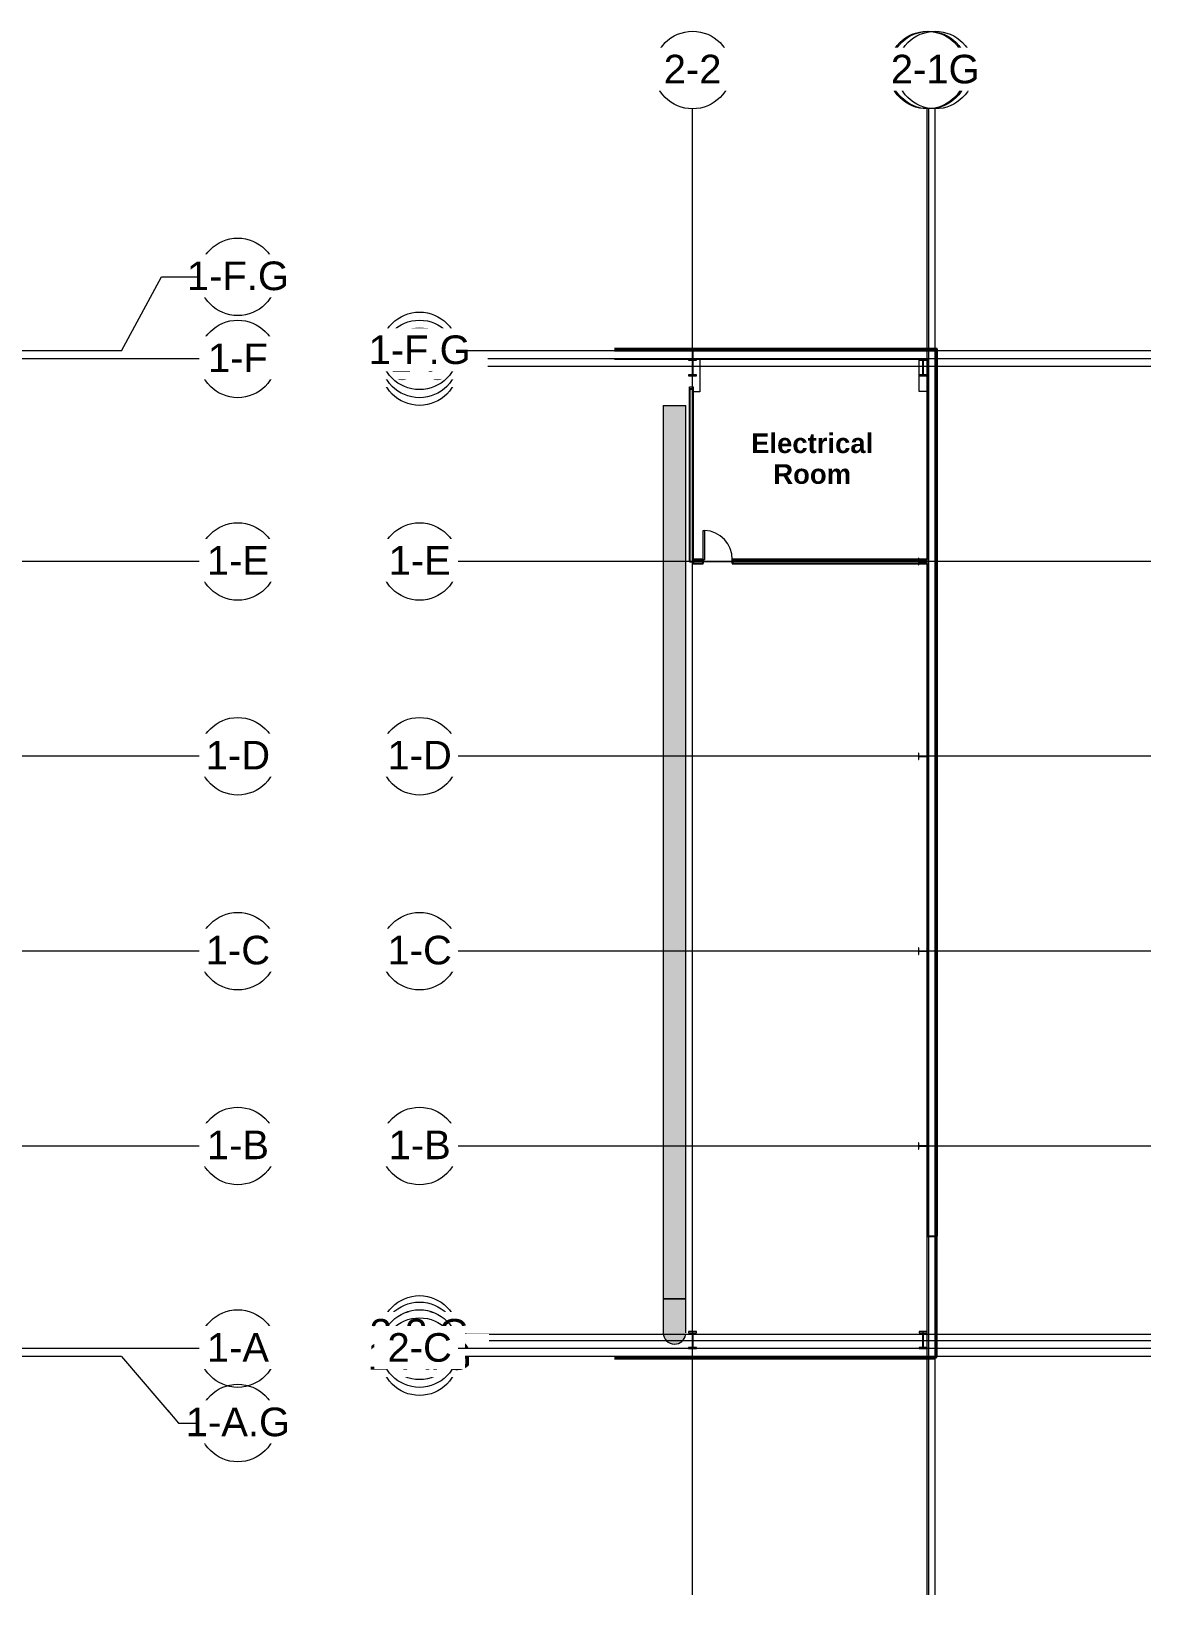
# Model space of a CAD drawing. Header units: inches. Extents: x 21341 to 28276, y -23509 to -20035.
# Drawn here: x 26890 to 28276, y -22664 to -20729 of the extents above; entities that cross this region are included whole.
import ezdxf

# ---------------------------------------------------------------- set-up
doc = ezdxf.new("R2010")
doc.units = ezdxf.units.IN
doc.header["$MEASUREMENT"] = 0
doc.linetypes.add('Grid Line 1_2_', pattern=[0.875, 0.5, -0.125, 0.125, -0.125])
for name, color, linetype, lineweight in [('A-DOOR', 31, 'Continuous', 9), ('A-FLOR', 192, 'Continuous', 9), ('A-WALL', 113, 'Continuous', 9), ('A-WALL-PATT', 111, 'Continuous', 25), ('I-WALL', 2, 'Continuous', 9), ('L-SITE-WALL', 31, 'Continuous', 9), ('M-AREA-IDEN', 171, 'Continuous', 9), ('M-HVAC-DUCT', 70, 'Continuous', 9), ('S-BEAM', 12, 'Continuous', 9), ('S-COLS', 52, 'Continuous', 9), ('S-GRID', 1, 'Continuous', 9), ('S-GRID-IDEN', 1, 'Continuous', 9)]:
    doc.layers.add(name, color=color, linetype=linetype, lineweight=lineweight)
doc.styles.add('Arial', font='arial.ttf', dxfattribs={"height": 35.407186})
doc.styles.add('Arial_B', font='arialbd.ttf', dxfattribs={"height": 24.354149})
pattern_1 = [(45, (1727.88, 0), (-19.00703, 19.00703), []), (45, (1727.88, 28.8), (-19.00703, 19.00703), [])]
pattern_2 = [(0, (1727.88, 0), (61.44, 15.36), [2.534, -43.546, 2.534, -43.546, -245.76]), (0, (1727.88, 0), (61.44, 15.36), [-92.16, 2.534, -89.626, 2.534, -43.546, -107.52]), (0, (1727.88, 0), (61.44, 15.36), [-230.4, 2.534, -28.186, 2.534, -74.266]), (120, (1750.92, 7.68), (-44.02215, 45.528601), [2.534, -43.546, 2.534, -43.546, -245.76]), (120, (1750.92, 7.68), (-44.02215, 45.528601), [-92.16, 2.534, -89.626, 2.534, -43.546, -107.52]), (120, (1750.92, 7.68), (-44.02215, 45.528601), [-230.4, 2.534, -28.186, 2.534, -74.266]), (240, (1758.6, 38.4), (-17.41785, -60.888601), [2.534, -43.546, 2.534, -43.546, -245.76]), (240, (1758.6, 38.4), (-17.41785, -60.888601), [-92.16, 2.534, -89.626, 2.534, -43.546, -107.52]), (240, (1758.6, 38.4), (-17.41785, -60.888601), [-230.4, 2.534, -28.186, 2.534, -74.266])]
pattern_3 = [(0, (1727.88, 0), (0, 24), []), (90, (1727.88, 0), (-24, 1e-15), [])]
pattern_4 = [(225, (27994.27, -22360.053), (19.00703, -19.00703), []), (225, (27994.27, -22388.853), (19.00703, -19.00703), [])]
pattern_5 = [(225, (27708.77, -22360.053), (19.00703, -19.00703), []), (225, (27708.77, -22388.853), (19.00703, -19.00703), [])]

# ---------------------------------------------------------------- blocks, each defined once
blk = doc.blocks.new('Single-Flush - 36_ x 80_-913687-Mezzanine Floor Plan')
at = {"layer": 'A-DOOR', "lineweight": 13}
for p, q in [((16, -2.4), (16, -38.4)), ((18, -2.4), (16, -2.4)), ((18, -2.4), (18, -38.4)), ((18, -38.4), (16, -38.4))]:
    blk.add_line(p, q, dxfattribs=at)
at = {"layer": 'A-DOOR'}
blk.add_arc((18, -2.4), 36.1, 180, 266.8211, dxfattribs=at)
blk = doc.blocks.new('Round Elbow - 1_5 D-870650-Mezzanine Floor Plan')
at = {"layer": 'M-HVAC-DUCT'}
for points in [[(25958.5, -22354.1), (25958.5, -22298.1), (25944.5, -22298.1), (25944.6, -22340.8), (25944.8, -22342.7), (25945.5, -22345.2), (25946.6, -22347.3), (25948, -22349.2), (25949.5, -22350.8), (25951.8, -22352.3), (25953.8, -22353.2), (25956.1, -22353.8), (25957.6, -22354)], [(25958.5, -22354.1), (25961, -22353.8), (25963.7, -22353), (25965.5, -22352.2), (25967.5, -22350.8), (25969.5, -22348.7), (25970.7, -22347.1), (25971.7, -22344.8), (25972.4, -22342), (25972.5, -22339.1), (25972.5, -22298.1), (25958.5, -22298.1), (25958.5, -22353.8)]]:
    blk.add_hatch(color=256, dxfattribs=at).paths.add_polyline_path(points, flags=0)
for p, q in [((25944.5, -22298.1), (25958.5, -22298.1)), ((25958.5, -22298.1), (25972.5, -22298.1))]:
    blk.add_line(p, q, dxfattribs=at)
at = {"layer": 'M-HVAC-DUCT', "flags": 128}
for points in [[(25944.5, -22298.1), (25944.5, -22299.7), (25944.5, -22301.4), (25944.5, -22303.1), (25944.5, -22304.7), (25944.5, -22306.4), (25944.5, -22308), (25944.5, -22309.7), (25944.5, -22311.3), (25944.5, -22312.8), (25944.5, -22314.4), (25944.5, -22315.9), (25944.5, -22317.4), (25944.5, -22318.9), (25944.5, -22320.4), (25944.5, -22321.8), (25944.5, -22323.1), (25944.5, -22324.5), (25944.5, -22325.7), (25944.5, -22327), (25944.5, -22328.2), (25944.5, -22329.3), (25944.5, -22330.4), (25944.5, -22331.5), (25944.5, -22332.5), (25944.5, -22333.4), (25944.5, -22334.3), (25944.5, -22335.1), (25944.5, -22335.9), (25944.5, -22336.6), (25944.5, -22337.2), (25944.5, -22337.8), (25944.5, -22338.3), (25944.5, -22338.7), (25944.5, -22339.1), (25944.5, -22339.4), (25944.5, -22339.7), (25944.5, -22339.9), (25944.5, -22340), (25944.5, -22340.1), (25944.5, -22340.1)], [(25972.5, -22340.1), (25972.5, -22340), (25972.5, -22339.9), (25972.5, -22339.8), (25972.5, -22339.5), (25972.5, -22339.2), (25972.5, -22338.8), (25972.5, -22338.4), (25972.5, -22337.9), (25972.5, -22337.4), (25972.5, -22336.7), (25972.5, -22336.1), (25972.5, -22335.3), (25972.5, -22334.5), (25972.5, -22333.6), (25972.5, -22332.7), (25972.5, -22331.7), (25972.5, -22330.7), (25972.5, -22329.6), (25972.5, -22328.5), (25972.5, -22327.3), (25972.5, -22326.1), (25972.5, -22324.8), (25972.5, -22323.5), (25972.5, -22322.1), (25972.5, -22320.7), (25972.5, -22319.3), (25972.5, -22317.8), (25972.5, -22316.4), (25972.5, -22314.8), (25972.5, -22313.3), (25972.5, -22311.7), (25972.5, -22310.1), (25972.5, -22308.5), (25972.5, -22306.8), (25972.5, -22305.2), (25972.5, -22303.5), (25972.5, -22301.9), (25972.5, -22300.2), (25972.5, -22298.5), (25972.5, -22298.1)]]:
    blk.add_lwpolyline(points, dxfattribs=at)
at = {"layer": 'M-HVAC-DUCT'}
for start, end in [(180, 270), (270, 349.9581)]:
    blk.add_arc((25958.5, -22340.1), 14, start, end, dxfattribs=at)
blk = doc.blocks.new('columns and girder2 - one-1075720-Mezzanine Floor Plan')
at = {"layer": 'S-BEAM'}
h = blk.add_hatch(dxfattribs=at)
h.set_pattern_fill('FP_36', color=256, style=0, pattern_type=2)
h.set_pattern_definition(pattern_4)
h.paths.add_polyline_path([(5, -0.5), (-5, -0.5), (-5, -2), (5, -2)], flags=0)
h.paths.add_polyline_path([(5, -20), (-5, -20), (-5, -21.5), (5, -21.5)], flags=0)
h.paths.add_polyline_path([(5, -1204.8), (-5, -1204.8), (-5, -1206.3), (5, -1206.3)], flags=0)
h.paths.add_polyline_path([(-3.5, -1224.3), (-5, -1224.3), (-5, -1225.8), (5, -1225.8), (5, -1224.3), (-2, -1224.3)], flags=0)
h = blk.add_hatch(dxfattribs=at)
h.set_pattern_fill('FP_36', color=256, style=0, pattern_type=2)
h.set_pattern_definition(pattern_4)
h.paths.add_polyline_path([(-0.6, -2), (-0.6, -20), (0.6, -20), (0.6, -2)], flags=0)
h.paths.add_polyline_path([(0.6, -1206.3), (-0.6, -1206.3), (-0.6, -1224.3), (0.6, -1224.3)], flags=0)
at = {"layer": 'S-BEAM', "lineweight": 15}
for p, q in [((5, -0.5), (-5, -0.5)), ((-5, -0.5), (-5, -2)), ((-5, -2), (5, -2)), ((0.6, -2), (-0.6, -2)), ((-0.6, -2), (-0.6, -20)), ((0.6, -20), (0.6, -2)), ((5, -2), (5, -0.5)), ((5, -20), (-5, -20)), ((-5, -20), (-5, -21.5)), ((-5, -21.5), (5, -21.5)), ((-0.6, -20), (0.6, -20)), ((5, -21.5), (5, -20)), ((5, -1204.8), (-5, -1204.8)), ((-5, -1206.3), (5, -1206.3)), ((0.6, -1206.3), (-0.6, -1206.3)), ((-0.6, -1206.3), (-0.6, -1224.3)), ((0.6, -1224.3), (0.6, -1206.3)), ((5, -1224.3), (-5, -1224.3)), ((-0.6, -1224.3), (0.6, -1224.3))]:
    blk.add_line(p, q, dxfattribs=at)
blk = doc.blocks.new('columns and girder2 - one-V43-Mezzanine Floor Plan')
at = {"layer": 'S-BEAM'}
h = blk.add_hatch(dxfattribs=at)
h.set_pattern_fill('FP_37', color=256, style=0, pattern_type=2)
h.set_pattern_definition(pattern_5)
h.paths.add_polyline_path([(5, -0.5), (-5, -0.5), (-5, -2), (5, -2)], flags=0)
h.paths.add_polyline_path([(-5, -20), (-5, -21.5), (5, -21.5), (5, -20)], flags=0)
h.paths.add_polyline_path([(5, -1204.8), (-5, -1204.8), (-5, -1206.3), (5, -1206.3), (5, -1205.8)], flags=0)
h.paths.add_polyline_path([(5, -1224.3), (-5, -1224.3), (-5, -1225.8), (5, -1225.8)], flags=0)
h = blk.add_hatch(dxfattribs=at)
h.set_pattern_fill('FP_37', color=256, style=0, pattern_type=2)
h.set_pattern_definition(pattern_5)
h.paths.add_polyline_path([(-0.6, -2), (-0.6, -20), (0.6, -20), (0.6, -2)], flags=0)
h.paths.add_polyline_path([(0.6, -1206.3), (-0.6, -1206.3), (-0.6, -1224.3), (0.6, -1224.3)], flags=0)
at = {"layer": 'S-BEAM', "lineweight": 15}
for p, q in [((5, -0.5), (-5, -0.5)), ((-5, -0.5), (-5, -2)), ((-5, -2), (5, -2)), ((0.6, -2), (-0.6, -2)), ((-0.6, -2), (-0.6, -20)), ((0.6, -20), (0.6, -2)), ((5, -2), (5, -0.5)), ((5, -20), (-5, -20)), ((-5, -20), (-5, -21.5)), ((-5, -21.5), (5, -21.5)), ((-0.6, -20), (0.6, -20)), ((5, -21.5), (5, -20)), ((5, -1204.8), (-5, -1204.8)), ((-5, -1204.8), (-5, -1206.3)), ((-5, -1206.3), (5, -1206.3)), ((0.6, -1206.3), (-0.6, -1206.3)), ((-0.6, -1206.3), (-0.6, -1224.3)), ((0.6, -1224.3), (0.6, -1206.3)), ((5, -1206.3), (5, -1204.8)), ((5, -1224.3), (-5, -1224.3)), ((-5, -1224.3), (-5, -1225.8)), ((-0.6, -1224.3), (0.6, -1224.3)), ((5, -1225.8), (5, -1224.3))]:
    blk.add_line(p, q, dxfattribs=at)
blk = doc.blocks.new('Grid - Grid Head - Circle-14747-First Floor Plan')
at = {"layer": 'S-GRID-IDEN'}
blk.add_circle((0, 0), 0.25, dxfattribs=at)
blk = doc.blocks.new('Grid - Grid Head - Circle-14747-Mezzanine Floor Plan')
at = {"layer": 'S-GRID-IDEN'}
blk.add_circle((0, 0), 0.25, dxfattribs=at)

msp = doc.modelspace()

# ---------------------------------------------------------------- hatches: boundary and pattern name
at = {"layer": 'A-WALL-PATT', "lineweight": 9}
h = msp.add_hatch(dxfattribs=at)
h.set_pattern_fill('FP_35', color=256, style=0, pattern_type=2)
h.set_pattern_definition(pattern_3)
h.paths.add_polyline_path([(27611.9, -21124.3), (27708.9, -21124.3), (27708.9, -21123.3), (27611.9, -21123.3)], flags=0)
h = msp.add_hatch(dxfattribs=at)
h.set_pattern_fill('FP_35', color=256, style=0, pattern_type=2)
h.set_pattern_definition(pattern_3)
h.paths.add_polyline_path([(27999.3, -21124.3), (28009.3, -21124.3), (28009.3, -21123.3), (27708.9, -21123.3), (27708.9, -21124.3), (27847.3, -21124.3)], flags=0)
h = msp.add_hatch(dxfattribs=at)
h.set_pattern_fill('FP_35', color=256, style=0, pattern_type=2)
h.set_pattern_definition(pattern_3)
h.paths.add_polyline_path([(28009.3, -22220.4), (28010.3, -22220.4), (28010.3, -21123.3), (28009.3, -21123.3), (28009.3, -22107.7)], flags=0)
h = msp.add_hatch(dxfattribs=at)
h.set_pattern_fill('FP_34', color=256, style=0, pattern_type=2)
h.set_pattern_definition(pattern_2)
h.paths.add_polyline_path([(27705.5, -21385.1), (27705.5, -21171.8), (27704.9, -21171.8), (27704.9, -21385.1)], flags=0)
h = msp.add_hatch(dxfattribs=at)
h.set_pattern_fill('FP_34', color=256, style=0, pattern_type=2)
h.set_pattern_definition(pattern_2)
h.paths.add_polyline_path([(27757.9, -21387.4), (27999.3, -21387.4), (27999.3, -21386.8), (27758.5, -21386.8), (27758.5, -21385.1), (27757.9, -21385.1)], flags=0)
h.paths.add_polyline_path([(27721.9, -21387.4), (27721.9, -21385.1), (27721.3, -21385.1), (27721.3, -21386.8), (27709.7, -21386.8), (27709.7, -21387.4)], flags=0)
at = {"layer": 'M-HVAC-DUCT', "lineweight": 5}
for points in [[(27684, -22298.1), (27686.4, -22298.1), (27686.4, -21191.9), (27672.4, -21191.9), (27672.4, -22298.1), (27681.6, -22298.1)], [(27700.2, -22298.1), (27700.4, -22298.1), (27700.4, -21191.9), (27686.4, -21191.9), (27686.4, -22298.1), (27699.8, -22298.1)]]:
    msp.add_hatch(color=256, dxfattribs=at).paths.add_polyline_path(points, flags=0)
at = {"layer": 'S-COLS'}
h = msp.add_hatch(dxfattribs=at)
h.set_pattern_fill('FP_33', color=256, style=0, pattern_type=2)
h.set_pattern_definition(pattern_1)
h.paths.add_polyline_path([(27999.3, -21630.3), (27999.3, -21622.3), (27998.8, -21622.3), (27998.8, -21625.5), (27998.6, -21626), (27998.1, -21626.2), (27989.6, -21626.2), (27989.2, -21626), (27989, -21625.5), (27989, -21622.3), (27988.5, -21622.3), (27988.5, -21630.3), (27989, -21630.3), (27989, -21627.1), (27989.2, -21626.6), (27989.6, -21626.4), (27998.1, -21626.4), (27998.6, -21626.6), (27998.8, -21627.1), (27998.8, -21630.3)], flags=0)
h = msp.add_hatch(dxfattribs=at)
h.set_pattern_fill('FP_33', color=256, style=0, pattern_type=2)
h.set_pattern_definition(pattern_1)
h.paths.add_polyline_path([(27998.8, -21871.6), (27999.3, -21871.6), (27999.3, -21863.6), (27998.8, -21863.6), (27998.8, -21866.7), (27998.6, -21867.2), (27998.1, -21867.4), (27989.6, -21867.4), (27989.2, -21867.2), (27989, -21866.7), (27989, -21863.6), (27988.5, -21863.6), (27988.5, -21871.6), (27989, -21871.6), (27989, -21868.4), (27989.2, -21867.9), (27989.6, -21867.7), (27998.1, -21867.7), (27998.6, -21867.9), (27998.8, -21868.4)], flags=0)

# ---------------------------------------------------------------- linework, layer by layer
at = {"layer": 'A-FLOR'}
for p, q in [((27717.8, -21134.3), (27717.8, -21174.9)), ((27989.3, -21174.6), (27989.3, -21134.3)), ((27717.8, -21174.9), (27709.7, -21174.9)), ((27999.3, -21174.6), (27989.3, -21174.6)), ((27721.9, -21385.1), (27757.9, -21385.1))]:
    msp.add_line(p, q, dxfattribs=at)
at = {"layer": 'A-WALL'}
for p, q in [((27611.9, -21123.3), (28010.3, -21123.3)), ((27611.9, -21124.3), (28009.3, -21124.3)), ((28009.3, -22220.4), (28009.3, -21124.3)), ((28010.3, -22220.4), (28010.3, -21123.3)), ((27705.5, -21171.8), (27705.5, -21385.1)), ((27709, -21171.8), (27709, -21383.3)), ((27721.3, -21383.3), (27709, -21383.3)), ((27709.7, -21386.8), (27721.3, -21386.8)), ((27721.3, -21386.8), (27721.3, -21383.3)), ((27758.5, -21383.3), (27758.5, -21386.8)), ((27999.3, -21383.3), (27758.5, -21383.3)), ((27758.5, -21386.8), (27999.3, -21386.8)), ((27999.3, -21383.3), (27999.3, -21382.7)), ((27999.3, -21387.4), (27999.3, -21386.8))]:
    msp.add_line(p, q, dxfattribs=at)
at = {"layer": 'A-WALL', "lineweight": 25}
for p, q in [((28009.9, -22220.5), (28009.9, -22370.4)), ((28011.4, -22220.5), (28009.9, -22220.5)), ((28011.4, -22370.4), (28011.4, -22220.5)), ((28009.7, -22370.3), (27611.9, -22370.3)), ((27611.9, -22371.9), (28009.7, -22371.9)), ((28009.7, -22371.9), (28009.7, -22370.3)), ((28009.9, -22370.4), (28011.4, -22370.4))]:
    msp.add_line(p, q, dxfattribs=at)
at = {"layer": 'I-WALL'}
for p, q in [((27704.9, -21168.9), (27709.7, -21168.9)), ((27704.9, -21171.8), (27704.9, -21168.9)), ((27709.7, -21168.9), (27709.7, -21171.8))]:
    msp.add_line(p, q, dxfattribs=at)
at = {"layer": 'I-WALL', "lineweight": 25}
for p, q in [((27709.7, -21171.8), (27704.9, -21171.8)), ((27704.9, -21171.8), (27704.9, -21385.1)), ((27709.7, -21382.7), (27709.7, -21171.8)), ((27704.9, -21385.1), (27709.7, -21385.1)), ((27721.9, -21382.7), (27709.7, -21382.7)), ((27709.7, -21385.1), (27709.7, -21387.4)), ((27709.7, -21387.4), (27721.9, -21387.4)), ((27721.9, -21387.4), (27721.9, -21382.7)), ((27999.3, -21382.7), (27757.9, -21382.7)), ((27757.9, -21382.7), (27757.9, -21387.4)), ((27757.9, -21387.4), (27999.3, -21387.4))]:
    msp.add_line(p, q, dxfattribs=at)
at = {"layer": 'L-SITE-WALL', "lineweight": 25}
for p, q in [((28011.8, -21121.8), (27611.9, -21121.8)), ((27611.9, -21134.3), (27999.3, -21134.3)), ((27708.9, -21134.3), (27708.9, -21121.8)), ((27999.3, -21134.3), (27999.3, -21382.7)), ((28011.8, -22220.4), (28011.8, -21121.8)), ((27999.3, -21387.4), (27999.3, -22220.4)), ((27999.3, -22220.4), (28011.8, -22220.4))]:
    msp.add_line(p, q, dxfattribs=at)
at = {"layer": 'M-HVAC-DUCT'}
for p, q in [((27672.4, -21191.9), (27672.4, -22298.1)), ((27672.4, -21191.9), (27700.4, -21191.9)), ((27700.4, -22298.1), (27700.4, -21191.9)), ((27700.4, -22298.1), (27672.4, -22298.1))]:
    msp.add_line(p, q, dxfattribs=at)
at = {"layer": 'S-COLS', "lineweight": 15}
for p, q in [((27989, -21381.1), (27988.5, -21381.1)), ((27988.5, -21381.1), (27988.5, -21389.1)), ((27988.5, -21389.1), (27989, -21389.1)), ((27989, -21384.2), (27989, -21381.1)), ((27989, -21389.1), (27989, -21385.9)), ((27998.1, -21384.9), (27989.6, -21384.9)), ((27989.6, -21385.2), (27998.1, -21385.2)), ((27999.3, -21381.1), (27998.8, -21381.1)), ((27998.8, -21381.1), (27998.8, -21384.2)), ((27998.8, -21385.9), (27998.8, -21389.1)), ((27998.8, -21389.1), (27999.3, -21389.1)), ((27999.3, -21389.1), (27999.3, -21381.1)), ((27989, -21622.3), (27988.5, -21622.3)), ((27988.5, -21622.3), (27988.5, -21630.3)), ((27989, -21625.5), (27989, -21622.3)), ((27999.3, -21622.3), (27998.8, -21622.3)), ((27998.8, -21622.3), (27998.8, -21625.5)), ((27999.3, -21630.3), (27999.3, -21622.3)), ((27988.5, -21630.3), (27989, -21630.3)), ((27989, -21630.3), (27989, -21627.1)), ((27998.1, -21626.2), (27989.6, -21626.2)), ((27989.6, -21626.4), (27998.1, -21626.4)), ((27998.8, -21627.1), (27998.8, -21630.3)), ((27998.8, -21630.3), (27999.3, -21630.3)), ((27989, -21863.6), (27988.5, -21863.6)), ((27988.5, -21863.6), (27988.5, -21871.6)), ((27988.5, -21871.6), (27989, -21871.6)), ((27989, -21866.7), (27989, -21863.6)), ((27989, -21871.6), (27989, -21868.4)), ((27998.1, -21867.4), (27989.6, -21867.4)), ((27989.6, -21867.7), (27998.1, -21867.7)), ((27999.3, -21863.6), (27998.8, -21863.6)), ((27998.8, -21863.6), (27998.8, -21866.7)), ((27998.8, -21868.4), (27998.8, -21871.6)), ((27998.8, -21871.6), (27999.3, -21871.6)), ((27999.3, -21871.6), (27999.3, -21863.6)), ((27989, -22104.8), (27988.5, -22104.8)), ((27988.5, -22104.8), (27988.5, -22112.8)), ((27989, -22108), (27989, -22104.8)), ((27999.3, -22104.8), (27998.8, -22104.8)), ((27998.8, -22104.8), (27998.8, -22108)), ((27999.3, -22112.8), (27999.3, -22104.8)), ((27988.5, -22112.8), (27989, -22112.8)), ((27989, -22112.8), (27989, -22109.6)), ((27998.1, -22108.7), (27989.6, -22108.7)), ((27989.6, -22108.9), (27998.1, -22108.9)), ((27998.8, -22109.6), (27998.8, -22112.8)), ((27998.8, -22112.8), (27999.3, -22112.8))]:
    msp.add_line(p, q, dxfattribs=at)
for centre, start, end in [((27989.6, -21384.2), 180, 270), ((27989.6, -21385.9), 90, 180), ((27998.1, -21384.2), 270, 0), ((27998.1, -21385.9), 0, 90), ((27989.6, -21625.5), 180, 270), ((27989.6, -21627.1), 90, 180), ((27998.1, -21625.5), 270, 0), ((27998.1, -21627.1), 0, 90), ((27989.6, -21866.7), 180, 270), ((27989.6, -21868.4), 90, 180), ((27998.1, -21866.7), 270, 0), ((27998.1, -21868.4), 0, 90), ((27989.6, -22108), 180, 270), ((27989.6, -22109.6), 90, 180), ((27998.1, -22108), 270, 0), ((27998.1, -22109.6), 0, 90)]:
    msp.add_arc(centre, 0.691, start, end, dxfattribs=at)
at = {"layer": 'S-GRID', "linetype": 'Grid Line 1_2_'}
for p, q in [((27708.8, -22664.4), (27708.8, -20824.6)), ((27708.8, -22664.4), (27708.8, -20824.6)), ((27999.3, -22664.4), (27999.3, -20824.6)), ((28001.3, -22664.4), (28001.3, -20824.6)), ((28009.3, -22664.4), (28009.3, -20824.6)), ((28009.3, -22664.4), (28009.3, -20824.6)), ((27001.5, -21124.3), (22748, -21124.3)), ((27001.5, -22369.6), (22737.5, -22369.6))]:
    msp.add_line(p, q, dxfattribs=at)
at = {"layer": 'S-GRID'}
msp.add_line((27001.5, -21124.3), (27051.2, -21032.7), dxfattribs=at)

# ---------------------------------------------------------------- block references
at = {"layer": 'A-DOOR', "rotation": 180}
msp.add_blockref('Single-Flush - 36_ x 80_-913687-Mezzanine Floor Plan', (27739.9, -21385.1), dxfattribs=at)
at = {"layer": 'M-HVAC-DUCT'}
msp.add_blockref('Round Elbow - 1_5 D-870650-Mezzanine Floor Plan', (1727.9, 0), dxfattribs=at)
at = {"layer": 'S-BEAM', "rotation": 180}
for name, p in [('columns and girder2 - one-V43-Mezzanine Floor Plan', (27708.8, -22360.1)), ('columns and girder2 - one-1075720-Mezzanine Floor Plan', (27994.3, -22360.1))]:
    msp.add_blockref(name, p, dxfattribs=at)
at = {"layer": 'S-GRID-IDEN', "xscale": 191.9999999999999, "yscale": 191.9999999999999, "zscale": 191.9999999999999}
for p in [(27708.8, -20776.6), (28009.3, -20776.6)]:
    msp.add_blockref('Grid - Grid Head - Circle-14747-Mezzanine Floor Plan', p, dxfattribs=at)
for name, p, rotation in [('Grid - Grid Head - Circle-14747-First Floor Plan', (27145.5, -21032.7), 89.99999999999982), ('Grid - Grid Head - Circle-14747-First Floor Plan', (27145.5, -21134.3), 89.99999999999982), ('Grid - Grid Head - Circle-14747-Mezzanine Floor Plan', (27370.6, -21143.8), 89.99999999999982), ('Grid - Grid Head - Circle-14747-First Floor Plan', (27145.5, -21385.1), 89.99999999999984), ('Grid - Grid Head - Circle-14747-Mezzanine Floor Plan', (27370.6, -21385.1), 89.99999999999982), ('Grid - Grid Head - Circle-14747-First Floor Plan', (27145.5, -21626.3), 89.99999999999984), ('Grid - Grid Head - Circle-14747-Mezzanine Floor Plan', (27370.6, -21626.3), 89.99999999999982), ('Grid - Grid Head - Circle-14747-First Floor Plan', (27145.5, -21867.6), 89.99999999999984), ('Grid - Grid Head - Circle-14747-Mezzanine Floor Plan', (27370.6, -21867.6), 89.99999999999982), ('Grid - Grid Head - Circle-14747-First Floor Plan', (27145.5, -22108.8), 89.99999999999984), ('Grid - Grid Head - Circle-14747-Mezzanine Floor Plan', (27370.6, -22108.8), 89.99999999999982), ('Grid - Grid Head - Circle-14747-First Floor Plan', (27145.5, -22359.6), 89.99999999999982), ('Grid - Grid Head - Circle-14747-Mezzanine Floor Plan', (27370.6, -22350.1), 89.99999999999982), ('Grid - Grid Head - Circle-14747-First Floor Plan', (27145.5, -22451.8), 89.99999999999982)]:
    msp.add_blockref(name, p, dxfattribs=dict(at, rotation=rotation))

# ---------------------------------------------------------------- texts
at = {"layer": 'M-AREA-IDEN', "insert": (27856.9, -21226.5), "char_height": 24.35, "width": 175.104, "attachment_point": 2, "line_spacing_factor": 0.938532, "style": 'Arial_B'}
msp.add_mtext('Electrical\\PRoom', dxfattribs=at)

# ---------------------------------------------------------------- next in the draw order: texts
at = {"layer": 'S-GRID-IDEN', "char_height": 35.41, "attachment_point": 2, "line_spacing_factor": 0.938532, "style": 'Arial', "bg_fill": 3, "box_fill_scale": 1.25, "bg_fill_color": 0, "bg_fill_transparency": 0}
for s, insert, width in [('1-2', (27708.8, -20757.7), 85.104), ('1-1G', (28009.3, -20757.7), 130.896), ('1-F.G', (27145.7, -21013.7), 150.336), ('1-F', (27145.7, -21115.2), 88.128), ('3-8', (27370.8, -21124.7), 85.104), ('1-E', (27145.7, -21366), 91.584), ('3-7', (27370.8, -21366), 85.104), ('1-D', (27145.7, -21607.2), 94.608), ('3-6', (27370.8, -21607.2), 85.104), ('1-C', (27145.7, -21848.5), 94.608), ('3-5', (27370.8, -21848.5), 85.104), ('1-B', (27145.7, -22089.7), 91.584), ('3-4', (27370.8, -22089.7), 85.104), ('1-A', (27145.7, -22340.5), 91.584), ('3-3', (27370.8, -22331), 85.104), ('1-A.G', (27145.7, -22432.7), 153.792)]:
    msp.add_mtext(s, dxfattribs=dict(at, insert=insert, width=width))

# ---------------------------------------------------------------- next in the draw order: linework, layer by layer
at = {"layer": 'S-GRID'}
for p, q in [((27051.2, -21032.7), (27097.5, -21032.7)), ((27001.5, -22369.6), (27071.9, -22451.8)), ((27071.9, -22451.8), (27097.5, -22451.8))]:
    msp.add_line(p, q, dxfattribs=at)
at = {"layer": 'S-GRID', "linetype": 'Grid Line 1_2_'}
for p, q in [((27097.5, -21134.3), (22748, -21134.3)), ((28276.2, -21143.8), (27418.6, -21143.8)), ((27097.5, -21385.1), (21928, -21385.1)), ((28276.2, -21385.1), (27418.6, -21385.1)), ((27097.5, -21626.3), (21928, -21626.3)), ((28276.2, -21626.3), (27418.6, -21626.3)), ((27097.5, -21867.6), (21928, -21867.6)), ((28276.2, -21867.6), (27418.6, -21867.6)), ((27097.5, -22108.8), (21928, -22108.8)), ((28276.2, -22108.8), (27418.6, -22108.8)), ((28276.2, -22350.1), (27418.6, -22350.1)), ((27097.5, -22359.6), (22737.5, -22359.6))]:
    msp.add_line(p, q, dxfattribs=at)

# ---------------------------------------------------------------- next in the draw order: block references
at = {"layer": 'S-GRID-IDEN', "xscale": 191.9999999999999, "yscale": 191.9999999999999, "zscale": 191.9999999999999}
for p in [(27708.8, -20776.6), (28001.3, -20776.6)]:
    msp.add_blockref('Grid - Grid Head - Circle-14747-Mezzanine Floor Plan', p, dxfattribs=at)
at = {"layer": 'S-GRID-IDEN', "xscale": 191.9999999999999, "yscale": 191.9999999999999, "zscale": 191.9999999999999, "rotation": 89.99999999999982}
for p in [(27370.6, -21134.3), (27370.6, -21385.1), (27370.6, -21626.3), (27370.6, -21867.6), (27370.6, -22108.8), (27370.6, -22342.1)]:
    msp.add_blockref('Grid - Grid Head - Circle-14747-Mezzanine Floor Plan', p, dxfattribs=at)

# ---------------------------------------------------------------- next in the draw order: texts
at = {"layer": 'S-GRID-IDEN', "char_height": 35.41, "attachment_point": 2, "line_spacing_factor": 0.938532, "style": 'Arial', "bg_fill": 3, "box_fill_scale": 1.25, "bg_fill_color": 0, "bg_fill_transparency": 0}
for s, insert, width in [('2-2', (27708.8, -20757.7), 85.104), ('2-1', (28001.3, -20757.7), 85.104), ('1-F', (27370.8, -21115.2), 88.128), ('1-E', (27370.8, -21366), 91.584), ('1-D', (27370.8, -21607.2), 94.608), ('1-C', (27370.8, -21848.5), 94.608), ('1-B', (27370.8, -22089.7), 91.584), ('3-3.G', (27370.8, -22323), 147.312)]:
    msp.add_mtext(s, dxfattribs=dict(at, insert=insert, width=width))

# ---------------------------------------------------------------- next in the draw order: linework, layer by layer
at = {"layer": 'S-GRID', "linetype": 'Grid Line 1_2_'}
for p, q in [((28276.2, -21134.3), (27418.6, -21134.3)), ((28276.2, -21385.1), (27418.6, -21385.1)), ((28276.2, -21626.3), (27418.6, -21626.3)), ((28276.2, -21867.6), (27418.6, -21867.6)), ((28276.2, -22108.8), (27418.6, -22108.8)), ((28276.2, -22342.1), (27418.6, -22342.1))]:
    msp.add_line(p, q, dxfattribs=at)

# ---------------------------------------------------------------- next in the draw order: block references
at = {"layer": 'S-GRID-IDEN', "xscale": 191.9999999999999, "yscale": 191.9999999999999, "zscale": 191.9999999999999}
msp.add_blockref('Grid - Grid Head - Circle-14747-Mezzanine Floor Plan', (27999.3, -20776.6), dxfattribs=at)
at = {"layer": 'S-GRID-IDEN', "xscale": 191.9999999999999, "yscale": 191.9999999999999, "zscale": 191.9999999999999, "rotation": 89.99999999999982}
for p in [(27370.6, -21124.3), (27370.6, -22359.6)]:
    msp.add_blockref('Grid - Grid Head - Circle-14747-Mezzanine Floor Plan', p, dxfattribs=at)

# ---------------------------------------------------------------- next in the draw order: texts
at = {"layer": 'S-GRID-IDEN', "char_height": 35.41, "attachment_point": 2, "line_spacing_factor": 0.938532, "style": 'Arial', "bg_fill": 3, "box_fill_scale": 1.25, "bg_fill_color": 0, "bg_fill_transparency": 0}
for s, insert, width in [('1-1.G', (27999.3, -20757.7), 147.312), ('1-F.G', (27370.8, -21105.2), 150.336), ('1-A', (27370.8, -22340.5), 91.584)]:
    msp.add_mtext(s, dxfattribs=dict(at, insert=insert, width=width))

# ---------------------------------------------------------------- next in the draw order: linework, layer by layer
at = {"layer": 'S-GRID', "linetype": 'Grid Line 1_2_'}
for p, q in [((28276.2, -21124.3), (27418.6, -21124.3)), ((28276.2, -22359.6), (27418.6, -22359.6))]:
    msp.add_line(p, q, dxfattribs=at)

# ---------------------------------------------------------------- next in the draw order: block references
at = {"layer": 'S-GRID-IDEN', "xscale": 191.9999999999999, "yscale": 191.9999999999999, "zscale": 191.9999999999999}
msp.add_blockref('Grid - Grid Head - Circle-14747-Mezzanine Floor Plan', (28009.3, -20776.6), dxfattribs=at)
at = {"layer": 'S-GRID-IDEN', "xscale": 191.9999999999999, "yscale": 191.9999999999999, "zscale": 191.9999999999999, "rotation": 89.99999999999982}
msp.add_blockref('Grid - Grid Head - Circle-14747-Mezzanine Floor Plan', (27370.6, -22369.6), dxfattribs=at)

# ---------------------------------------------------------------- next in the draw order: texts
at = {"layer": 'S-GRID-IDEN', "char_height": 35.41, "attachment_point": 2, "line_spacing_factor": 0.938532, "style": 'Arial', "bg_fill": 3, "box_fill_scale": 1.25, "bg_fill_color": 0, "bg_fill_transparency": 0}
for s, insert, width in [('2-1G', (28009.3, -20757.7), 130.896), ('1-A.G', (27370.8, -22350.5), 153.792)]:
    msp.add_mtext(s, dxfattribs=dict(at, insert=insert, width=width))

# ---------------------------------------------------------------- next in the draw order: linework, layer by layer
at = {"layer": 'S-GRID', "linetype": 'Grid Line 1_2_'}
msp.add_line((28276.2, -22369.6), (27418.6, -22369.6), dxfattribs=at)

# ---------------------------------------------------------------- next in the draw order: block references
at = {"layer": 'S-GRID-IDEN', "xscale": 191.9999999999999, "yscale": 191.9999999999999, "zscale": 191.9999999999999, "rotation": 89.99999999999982}
msp.add_blockref('Grid - Grid Head - Circle-14747-Mezzanine Floor Plan', (27370.6, -22359.6), dxfattribs=at)

# ---------------------------------------------------------------- next in the draw order: texts
at = {"layer": 'S-GRID-IDEN', "insert": (27370.8, -22340.5), "char_height": 35.41, "width": 94.608, "attachment_point": 2, "line_spacing_factor": 0.938532, "style": 'Arial', "bg_fill": 3, "box_fill_scale": 1.25, "bg_fill_color": 0, "bg_fill_transparency": 0}
msp.add_mtext('2-C', dxfattribs=at)

# ---------------------------------------------------------------- next in the draw order: linework, layer by layer
at = {"layer": 'S-GRID', "linetype": 'Grid Line 1_2_'}
msp.add_line((28276.2, -22359.6), (27418.6, -22359.6), dxfattribs=at)

doc.saveas('drawing.dxf')
